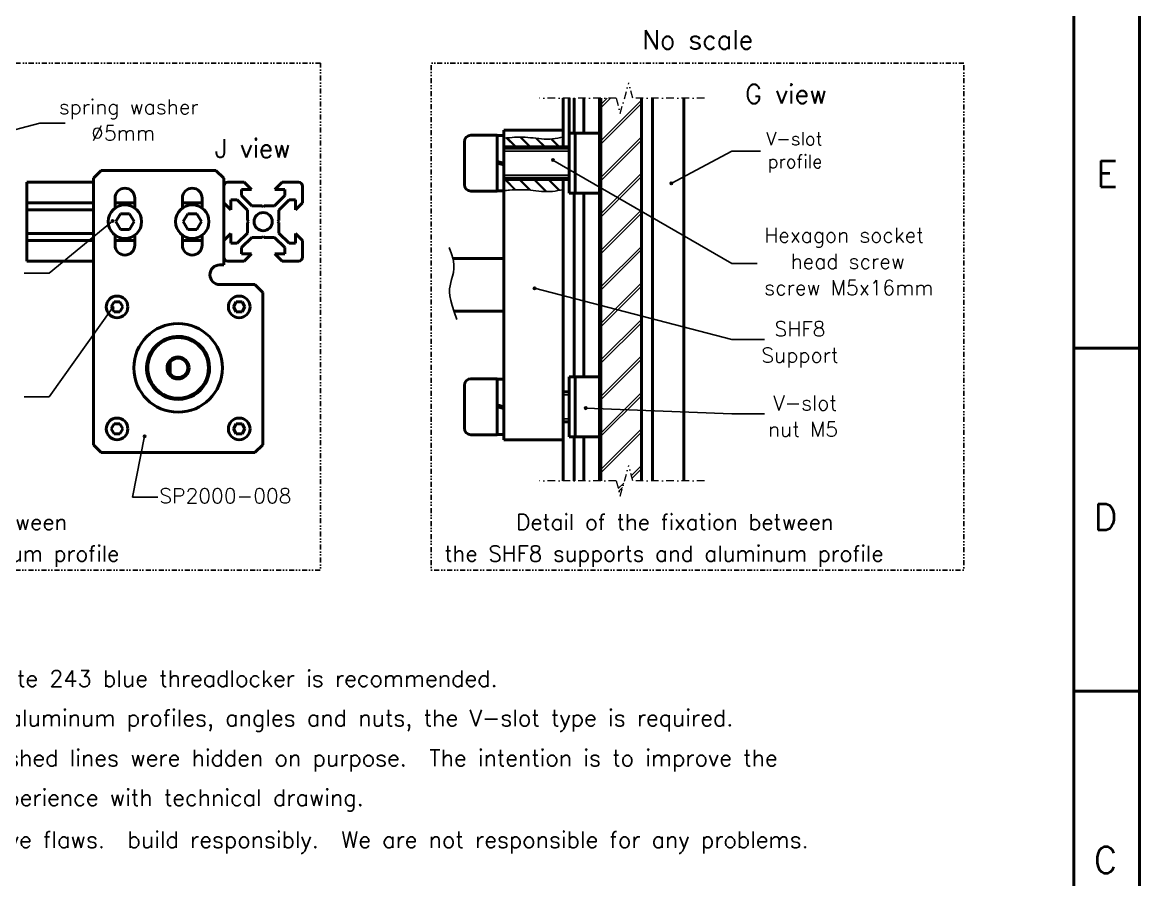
# Model space of a CAD drawing. Extents: x 21047 to 22882, y -7321 to -6014.
# Drawn here: x 22456.9 to 22882.3, y -7000.7 to -6674 of the extents above; entities that cross this region are included whole.
import ezdxf

# ---------------------------------------------------------------- set-up
doc = ezdxf.new("R2010")
doc.units = 0
doc.linetypes.add('DASHDOTTINY', pattern=[3.81, 1.905, -0.9525, 0, -0.9525])
doc.linetypes.add('DIVIDETINY', pattern=[4.7625, 1.905, -0.9525, 0, -0.9525, 0, -0.9525])
for name, color, linetype in [('Cotas', 90, 'Continuous'), ('Detalhe', 132, 'DIVIDETINY'), ('Hachura', 9, 'Continuous')]:
    doc.layers.add(name, color=color, linetype=linetype)
for name, color, linetype, lineweight in [('Encurtamento', 61, 'DASHDOTTINY', 13), ('Fixação e Transmissão', 5, 'Continuous', 50), ('Perfis e Cantoneiras', 2, 'Continuous', 50), ('Peças Usinadas', 120, 'Continuous', 50)]:
    doc.layers.add(name, color=color, linetype=linetype, lineweight=lineweight)
doc.layers.add('Motores', color=7, linetype='Continuous', lineweight=50, true_color=0x55ff00)
doc.styles.get("Standard").update_dxf_attribs({"font": 'romans.shx'})

msp = doc.modelspace()

# ---------------------------------------------------------------- hatches: boundary and pattern name
at = {"layer": 'Cotas'}
h = msp.add_hatch(color=256, dxfattribs=at)
h.dxf.hatch_style = 1
h.paths.add_polyline_path([(22659.388, -6726.506, 0.2411741), (22659.198, -6726.136, 0.6113775), (22658.476, -6726.506, 1), (22659.388, -6726.506)])
h = msp.add_hatch(color=256, dxfattribs=at)
h.dxf.hatch_style = 1
h.paths.add_polyline_path([(22704.447, -6735.409, 0.2411741), (22704.258, -6735.039, 0.6113775), (22703.535, -6735.409, 1), (22704.447, -6735.409)])
h = msp.add_hatch(color=256, dxfattribs=at)
h.dxf.hatch_style = 1
h.paths.add_polyline_path([(22491.734, -6749.773, 0.2411741), (22491.544, -6749.403, 0.6113775), (22490.821, -6749.773, 1), (22491.734, -6749.773)])
h = msp.add_hatch(color=256, dxfattribs=at)
h.dxf.hatch_style = 1
h.paths.add_polyline_path([(22652.368, -6775.331, 0.2411741), (22652.178, -6774.961, 0.6113775), (22651.455, -6775.331, 1), (22652.368, -6775.331)])
h = msp.add_hatch(color=256, dxfattribs=at)
h.dxf.hatch_style = 1
h.paths.add_polyline_path([(22491.734, -6782.773, 0.2411741), (22491.544, -6782.403, 0.6113775), (22490.821, -6782.773, 1), (22491.734, -6782.773)])
h = msp.add_hatch(color=256, dxfattribs=at)
h.dxf.hatch_style = 1
h.paths.add_polyline_path([(22671.88, -6821.034, 0.2411741), (22671.69, -6820.664, 0.6113775), (22670.968, -6821.034, 1), (22671.88, -6821.034)])
h = msp.add_hatch(color=256, dxfattribs=at)
h.dxf.hatch_style = 1
h.paths.add_polyline_path([(22503.941, -6831.767, 0.2411741), (22503.752, -6831.397, 0.6113775), (22503.029, -6831.767, 1), (22503.941, -6831.767)])
at = {"layer": 'Hachura'}
h = msp.add_hatch(dxfattribs=at)
h.set_pattern_fill('JIS_LC_8A', color=256, scale=1.261202)
h.paths.add_polyline_path([(22692.64, -6702.94), (22689.38, -6702.94), (22687.777, -6697.095), (22684.572, -6708.785), (22682.97, -6702.94), (22677.161, -6702.94), (22677.161, -6848.675), (22682.97, -6848.675), (22684.572, -6854.52), (22687.777, -6842.83), (22689.38, -6848.675), (22692.64, -6848.675), (22692.64, -6702.94)])
h = msp.add_hatch(dxfattribs=at)
h.set_pattern_fill('JIS_LC_8A', color=256, scale=0.5, angle=90)
h.paths.add_polyline_path([(22662.829, -6717.697), (22662.573, -6717.758), (22662.446, -6717.788), (22662.318, -6717.818), (22662.19, -6717.849), (22662.126, -6717.864), (22662.062, -6717.879), (22661.998, -6717.893), (22661.934, -6717.908), (22661.87, -6717.923), (22661.806, -6717.938), (22661.742, -6717.952), (22661.678, -6717.967), (22661.614, -6717.982), (22661.55, -6717.996), (22661.486, -6718.01), (22661.422, -6718.024), (22661.358, -6718.039), (22661.294, -6718.053), (22661.23, -6718.067), (22661.166, -6718.08), (22661.102, -6718.094), (22661.038, -6718.108), (22660.974, -6718.121), (22660.91, -6718.134), (22660.846, -6718.148), (22660.782, -6718.161), (22660.718, -6718.174), (22660.654, -6718.186), (22660.589, -6718.199), (22660.525, -6718.211), (22660.461, -6718.224), (22660.429, -6718.23), (22660.397, -6718.236), (22660.365, -6718.242), (22660.333, -6718.248), (22660.301, -6718.254), (22660.269, -6718.26), (22660.237, -6718.266), (22660.205, -6718.271), (22660.173, -6718.277), (22660.14, -6718.283), (22660.108, -6718.289), (22660.076, -6718.294), (22660.044, -6718.3), (22660.012, -6718.305), (22659.98, -6718.311), (22659.948, -6718.316), (22659.916, -6718.321), (22659.884, -6718.327), (22659.852, -6718.332), (22659.819, -6718.337), (22659.787, -6718.342), (22659.755, -6718.348), (22659.723, -6718.353), (22659.691, -6718.358), (22659.659, -6718.363), (22659.627, -6718.368), (22659.595, -6718.372), (22659.562, -6718.377), (22659.53, -6718.382), (22659.498, -6718.387), (22659.466, -6718.391), (22659.434, -6718.396), (22659.402, -6718.4), (22659.37, -6718.405), (22659.337, -6718.409), (22659.305, -6718.413), (22659.273, -6718.418), (22659.241, -6718.422), (22659.209, -6718.426), (22659.177, -6718.43), (22659.144, -6718.434), (22659.112, -6718.438), (22659.08, -6718.442), (22659.048, -6718.446), (22659.016, -6718.45), (22658.983, -6718.453), (22658.951, -6718.457), (22658.919, -6718.46), (22658.887, -6718.464), (22658.855, -6718.467), (22658.822, -6718.471), (22658.79, -6718.474), (22658.758, -6718.477), (22658.726, -6718.48), (22658.693, -6718.484), (22658.661, -6718.487), (22658.628, -6718.49), (22658.596, -6718.492), (22658.564, -6718.495), (22658.531, -6718.498), (22658.499, -6718.501), (22658.466, -6718.503), (22658.434, -6718.506), (22658.402, -6718.508), (22658.369, -6718.511), (22658.337, -6718.513), (22658.304, -6718.515), (22658.272, -6718.518), (22658.239, -6718.52), (22658.207, -6718.522), (22658.175, -6718.524), (22658.142, -6718.526), (22658.11, -6718.528), (22658.077, -6718.529), (22658.045, -6718.531), (22658.012, -6718.533), (22657.98, -6718.534), (22657.947, -6718.536), (22657.915, -6718.538), (22657.882, -6718.539), (22657.85, -6718.54), (22657.817, -6718.542), (22657.785, -6718.543), (22657.752, -6718.544), (22657.72, -6718.545), (22657.687, -6718.546), (22657.655, -6718.547), (22657.622, -6718.548), (22657.59, -6718.549), (22657.557, -6718.55), (22657.525, -6718.551), (22657.492, -6718.552), (22657.46, -6718.552), (22657.427, -6718.553), (22657.395, -6718.554), (22657.362, -6718.554), (22657.33, -6718.554), (22657.297, -6718.555), (22657.265, -6718.555), (22657.232, -6718.555), (22657.199, -6718.556), (22657.167, -6718.556), (22657.134, -6718.556), (22657.102, -6718.556), (22657.069, -6718.556), (22657.037, -6718.556), (22657.004, -6718.556), (22656.971, -6718.556), (22656.939, -6718.556), (22656.906, -6718.555), (22656.874, -6718.555), (22656.841, -6718.555), (22656.809, -6718.554), (22656.776, -6718.554), (22656.743, -6718.553), (22656.711, -6718.553), (22656.678, -6718.552), (22656.646, -6718.552), (22656.613, -6718.551), (22656.58, -6718.55), (22656.548, -6718.55), (22656.515, -6718.549), (22656.482, -6718.548), (22656.45, -6718.547), (22656.417, -6718.546), (22656.385, -6718.545), (22656.352, -6718.544), (22656.319, -6718.543), (22656.287, -6718.542), (22656.254, -6718.541), (22656.221, -6718.539), (22656.189, -6718.538), (22656.156, -6718.537), (22656.123, -6718.535), (22656.091, -6718.534), (22656.058, -6718.533), (22656.025, -6718.531), (22655.993, -6718.53), (22655.927, -6718.527), (22655.862, -6718.523), (22655.797, -6718.52), (22655.731, -6718.516), (22655.666, -6718.512), (22655.6, -6718.509), (22655.535, -6718.504), (22655.47, -6718.5), (22655.404, -6718.496), (22655.339, -6718.492), (22655.273, -6718.487), (22655.208, -6718.482), (22655.142, -6718.477), (22655.077, -6718.472), (22655.011, -6718.467), (22654.946, -6718.462), (22654.88, -6718.457), (22654.815, -6718.451), (22654.749, -6718.446), (22654.684, -6718.44), (22654.618, -6718.435), (22654.553, -6718.429), (22654.487, -6718.423), (22654.422, -6718.417), (22654.356, -6718.411), (22654.291, -6718.404), (22654.225, -6718.398), (22654.159, -6718.392), (22654.094, -6718.385), (22654.028, -6718.379), (22653.963, -6718.372), (22653.897, -6718.366), (22653.831, -6718.359), (22653.766, -6718.352), (22653.7, -6718.345), (22653.634, -6718.338), (22653.569, -6718.331), (22653.503, -6718.324), (22653.437, -6718.317), (22653.372, -6718.31), (22653.24, -6718.296), (22653.109, -6718.282), (22652.978, -6718.267), (22652.846, -6718.252), (22652.715, -6718.237), (22652.452, -6718.208), (22652.189, -6718.178), (22652.058, -6718.163), (22651.926, -6718.148), (22651.795, -6718.134), (22651.663, -6718.119), (22651.532, -6718.105), (22651.466, -6718.098), (22651.4, -6718.091), (22651.334, -6718.084), (22651.268, -6718.077), (22651.203, -6718.07), (22651.137, -6718.063), (22651.071, -6718.056), (22651.005, -6718.049), (22650.94, -6718.042), (22650.874, -6718.036), (22650.808, -6718.029), (22650.742, -6718.023), (22650.677, -6718.016), (22650.611, -6718.01), (22650.545, -6718.003), (22650.479, -6717.997), (22650.413, -6717.991), (22650.348, -6717.985), (22650.285, -6717.979), (22650.222, -6717.974), (22650.16, -6717.968), (22650.097, -6717.963), (22650.034, -6717.958), (22649.972, -6717.952), (22649.909, -6717.947), (22649.846, -6717.942), (22649.784, -6717.937), (22649.721, -6717.932), (22649.658, -6717.928), (22649.596, -6717.923), (22649.533, -6717.918), (22649.471, -6717.914), (22649.408, -6717.909), (22649.345, -6717.905), (22649.283, -6717.9), (22649.22, -6717.896), (22649.157, -6717.892), (22649.095, -6717.888), (22649.032, -6717.884), (22648.969, -6717.88), (22648.907, -6717.876), (22648.844, -6717.873), (22648.782, -6717.869), (22648.719, -6717.866), (22648.656, -6717.862), (22648.594, -6717.859), (22648.531, -6717.856), (22648.468, -6717.852), (22648.406, -6717.849), (22648.343, -6717.846), (22648.281, -6717.843), (22648.218, -6717.841), (22648.155, -6717.838), (22648.093, -6717.835), (22648.03, -6717.833), (22647.968, -6717.83), (22647.905, -6717.828), (22647.842, -6717.826), (22647.78, -6717.823), (22647.717, -6717.821), (22647.655, -6717.819), (22647.592, -6717.817), (22647.53, -6717.815), (22647.467, -6717.814), (22647.404, -6717.812), (22647.342, -6717.81), (22647.279, -6717.809), (22647.217, -6717.808), (22647.154, -6717.806), (22647.092, -6717.805), (22647.029, -6717.804), (22646.967, -6717.803), (22646.904, -6717.802), (22646.841, -6717.801), (22646.779, -6717.8), (22646.716, -6717.8), (22646.654, -6717.799), (22646.591, -6717.799), (22646.529, -6717.798), (22646.466, -6717.798), (22646.404, -6717.798), (22646.341, -6717.798), (22646.279, -6717.797), (22646.216, -6717.798), (22646.154, -6717.798), (22646.091, -6717.798), (22646.029, -6717.798), (22645.966, -6717.799), (22645.904, -6717.799), (22645.841, -6717.8), (22645.779, -6717.801), (22645.716, -6717.801), (22645.654, -6717.802), (22645.592, -6717.803), (22645.529, -6717.804), (22645.467, -6717.805), (22645.404, -6717.807), (22645.342, -6717.808), (22645.279, -6717.809), (22645.217, -6717.811), (22645.154, -6717.813), (22645.092, -6717.814), (22645.03, -6717.816), (22644.967, -6717.818), (22644.905, -6717.82), (22644.842, -6717.822), (22644.78, -6717.824), (22644.718, -6717.827), (22644.655, -6717.829), (22644.593, -6717.832), (22644.531, -6717.834), (22644.468, -6717.837), (22644.406, -6717.84), (22644.343, -6717.842), (22644.281, -6717.845), (22644.219, -6717.848), (22644.156, -6717.852), (22644.094, -6717.855), (22644.032, -6717.858), (22643.97, -6717.862), (22643.907, -6717.865), (22643.845, -6717.869), (22643.783, -6717.873), (22643.72, -6717.876), (22643.658, -6717.88), (22643.596, -6717.884), (22643.533, -6717.888), (22643.471, -6717.893), (22643.409, -6717.897), (22643.347, -6717.901), (22643.284, -6717.906), (22643.222, -6717.91), (22643.16, -6717.915), (22643.098, -6717.92), (22643.036, -6717.925), (22642.973, -6717.93), (22642.911, -6717.935), (22642.849, -6717.94), (22642.787, -6717.945), (22642.724, -6717.951), (22642.662, -6717.956), (22642.6, -6717.962), (22642.538, -6717.967), (22642.476, -6717.973), (22642.414, -6717.979), (22642.352, -6717.985), (22642.286, -6717.991), (22642.22, -6717.998), (22642.155, -6718.005), (22642.089, -6718.011), (22642.024, -6718.018), (22641.958, -6718.025), (22641.893, -6718.032), (22641.827, -6718.039), (22641.762, -6718.046), (22641.697, -6718.054), (22641.631, -6718.061), (22641.566, -6718.068), (22641.5, -6718.076), (22641.435, -6718.083), (22641.369, -6718.091), (22641.304, -6718.099), (22641.238, -6718.106), (22641.173, -6718.114), (22641.107, -6718.122), (22641.042, -6718.13), (22640.911, -6718.145), (22640.78, -6718.161), (22640.65, -6718.177), (22640.519, -6718.194), (22640.257, -6718.226), (22640.257, -6721.476), (22662.829, -6721.476), (22662.829, -6717.697)])
h = msp.add_hatch(dxfattribs=at)
h.set_pattern_fill('JIS_LC_8A', color=256, scale=0.5, angle=90)
h.paths.add_polyline_path([(22662.829, -6733.941), (22640.257, -6733.941), (22640.257, -6738.226), (22640.519, -6738.194), (22640.65, -6738.177), (22640.78, -6738.161), (22640.911, -6738.145), (22641.042, -6738.13), (22641.107, -6738.122), (22641.173, -6738.114), (22641.238, -6738.106), (22641.304, -6738.099), (22641.369, -6738.091), (22641.435, -6738.083), (22641.5, -6738.076), (22641.566, -6738.068), (22641.631, -6738.061), (22641.697, -6738.054), (22641.762, -6738.046), (22641.827, -6738.039), (22641.893, -6738.032), (22641.958, -6738.025), (22642.024, -6738.018), (22642.089, -6738.011), (22642.155, -6738.005), (22642.22, -6737.998), (22642.286, -6737.991), (22642.352, -6737.985), (22642.414, -6737.979), (22642.476, -6737.973), (22642.538, -6737.967), (22642.6, -6737.962), (22642.662, -6737.956), (22642.724, -6737.951), (22642.787, -6737.945), (22642.849, -6737.94), (22642.911, -6737.935), (22642.973, -6737.93), (22643.036, -6737.925), (22643.098, -6737.92), (22643.16, -6737.915), (22643.222, -6737.91), (22643.284, -6737.906), (22643.347, -6737.901), (22643.409, -6737.897), (22643.471, -6737.893), (22643.533, -6737.888), (22643.596, -6737.884), (22643.658, -6737.88), (22643.72, -6737.876), (22643.783, -6737.873), (22643.845, -6737.869), (22643.907, -6737.865), (22643.97, -6737.862), (22644.032, -6737.858), (22644.094, -6737.855), (22644.156, -6737.852), (22644.219, -6737.848), (22644.281, -6737.845), (22644.343, -6737.842), (22644.406, -6737.84), (22644.468, -6737.837), (22644.531, -6737.834), (22644.593, -6737.832), (22644.655, -6737.829), (22644.718, -6737.827), (22644.78, -6737.824), (22644.842, -6737.822), (22644.905, -6737.82), (22644.967, -6737.818), (22645.03, -6737.816), (22645.092, -6737.814), (22645.154, -6737.813), (22645.217, -6737.811), (22645.279, -6737.809), (22645.342, -6737.808), (22645.404, -6737.807), (22645.467, -6737.805), (22645.529, -6737.804), (22645.592, -6737.803), (22645.654, -6737.802), (22645.716, -6737.801), (22645.779, -6737.801), (22645.841, -6737.8), (22645.904, -6737.799), (22645.966, -6737.799), (22646.029, -6737.798), (22646.091, -6737.798), (22646.154, -6737.798), (22646.216, -6737.798), (22646.279, -6737.797), (22646.341, -6737.798), (22646.404, -6737.798), (22646.466, -6737.798), (22646.529, -6737.798), (22646.591, -6737.799), (22646.654, -6737.799), (22646.716, -6737.8), (22646.779, -6737.8), (22646.841, -6737.801), (22646.904, -6737.802), (22646.967, -6737.803), (22647.029, -6737.804), (22647.092, -6737.805), (22647.154, -6737.806), (22647.217, -6737.808), (22647.279, -6737.809), (22647.342, -6737.81), (22647.404, -6737.812), (22647.467, -6737.814), (22647.53, -6737.815), (22647.592, -6737.817), (22647.655, -6737.819), (22647.717, -6737.821), (22647.78, -6737.823), (22647.842, -6737.826), (22647.905, -6737.828), (22647.968, -6737.83), (22648.03, -6737.833), (22648.093, -6737.835), (22648.155, -6737.838), (22648.218, -6737.841), (22648.281, -6737.843), (22648.343, -6737.846), (22648.406, -6737.849), (22648.468, -6737.852), (22648.531, -6737.856), (22648.594, -6737.859), (22648.656, -6737.862), (22648.719, -6737.866), (22648.782, -6737.869), (22648.844, -6737.873), (22648.907, -6737.876), (22648.969, -6737.88), (22649.032, -6737.884), (22649.095, -6737.888), (22649.157, -6737.892), (22649.22, -6737.896), (22649.283, -6737.9), (22649.345, -6737.905), (22649.408, -6737.909), (22649.471, -6737.914), (22649.533, -6737.918), (22649.596, -6737.923), (22649.658, -6737.928), (22649.721, -6737.932), (22649.784, -6737.937), (22649.846, -6737.942), (22649.909, -6737.947), (22649.972, -6737.952), (22650.034, -6737.958), (22650.097, -6737.963), (22650.16, -6737.968), (22650.222, -6737.974), (22650.285, -6737.979), (22650.348, -6737.985), (22650.413, -6737.991), (22650.479, -6737.997), (22650.545, -6738.003), (22650.611, -6738.01), (22650.677, -6738.016), (22650.742, -6738.023), (22650.808, -6738.029), (22650.874, -6738.036), (22650.94, -6738.042), (22651.005, -6738.049), (22651.071, -6738.056), (22651.137, -6738.063), (22651.203, -6738.07), (22651.268, -6738.077), (22651.334, -6738.084), (22651.4, -6738.091), (22651.466, -6738.098), (22651.532, -6738.105), (22651.663, -6738.119), (22651.795, -6738.134), (22651.926, -6738.148), (22652.058, -6738.163), (22652.189, -6738.178), (22652.452, -6738.208), (22652.715, -6738.237), (22652.846, -6738.252), (22652.978, -6738.267), (22653.109, -6738.282), (22653.24, -6738.296), (22653.372, -6738.31), (22653.437, -6738.317), (22653.503, -6738.324), (22653.569, -6738.331), (22653.634, -6738.338), (22653.7, -6738.345), (22653.766, -6738.352), (22653.831, -6738.359), (22653.897, -6738.366), (22653.963, -6738.372), (22654.028, -6738.379), (22654.094, -6738.385), (22654.159, -6738.392), (22654.225, -6738.398), (22654.291, -6738.404), (22654.356, -6738.411), (22654.422, -6738.417), (22654.487, -6738.423), (22654.553, -6738.429), (22654.618, -6738.435), (22654.684, -6738.44), (22654.749, -6738.446), (22654.815, -6738.451), (22654.88, -6738.457), (22654.946, -6738.462), (22655.011, -6738.467), (22655.077, -6738.472), (22655.142, -6738.477), (22655.208, -6738.482), (22655.273, -6738.487), (22655.339, -6738.492), (22655.404, -6738.496), (22655.47, -6738.5), (22655.535, -6738.504), (22655.6, -6738.509), (22655.666, -6738.512), (22655.731, -6738.516), (22655.797, -6738.52), (22655.862, -6738.523), (22655.927, -6738.527), (22655.993, -6738.53), (22656.025, -6738.531), (22656.058, -6738.533), (22656.091, -6738.534), (22656.123, -6738.535), (22656.156, -6738.537), (22656.189, -6738.538), (22656.221, -6738.539), (22656.254, -6738.541), (22656.287, -6738.542), (22656.319, -6738.543), (22656.352, -6738.544), (22656.385, -6738.545), (22656.417, -6738.546), (22656.45, -6738.547), (22656.482, -6738.548), (22656.515, -6738.549), (22656.548, -6738.55), (22656.58, -6738.55), (22656.613, -6738.551), (22656.646, -6738.552), (22656.678, -6738.552), (22656.711, -6738.553), (22656.743, -6738.553), (22656.776, -6738.554), (22656.809, -6738.554), (22656.841, -6738.555), (22656.874, -6738.555), (22656.906, -6738.555), (22656.939, -6738.556), (22656.971, -6738.556), (22657.004, -6738.556), (22657.037, -6738.556), (22657.069, -6738.556), (22657.102, -6738.556), (22657.134, -6738.556), (22657.167, -6738.556), (22657.199, -6738.556), (22657.232, -6738.555), (22657.265, -6738.555), (22657.297, -6738.555), (22657.33, -6738.554), (22657.362, -6738.554), (22657.395, -6738.554), (22657.427, -6738.553), (22657.46, -6738.552), (22657.492, -6738.552), (22657.525, -6738.551), (22657.557, -6738.55), (22657.59, -6738.549), (22657.622, -6738.548), (22657.655, -6738.547), (22657.687, -6738.546), (22657.72, -6738.545), (22657.752, -6738.544), (22657.785, -6738.543), (22657.817, -6738.542), (22657.85, -6738.54), (22657.882, -6738.539), (22657.915, -6738.538), (22657.947, -6738.536), (22657.98, -6738.534), (22658.012, -6738.533), (22658.045, -6738.531), (22658.077, -6738.529), (22658.11, -6738.528), (22658.142, -6738.526), (22658.175, -6738.524), (22658.207, -6738.522), (22658.239, -6738.52), (22658.272, -6738.518), (22658.304, -6738.515), (22658.337, -6738.513), (22658.369, -6738.511), (22658.402, -6738.508), (22658.434, -6738.506), (22658.466, -6738.503), (22658.499, -6738.501), (22658.531, -6738.498), (22658.564, -6738.495), (22658.596, -6738.492), (22658.628, -6738.49), (22658.661, -6738.487), (22658.693, -6738.484), (22658.726, -6738.48), (22658.758, -6738.477), (22658.79, -6738.474), (22658.822, -6738.471), (22658.855, -6738.467), (22658.887, -6738.464), (22658.919, -6738.46), (22658.951, -6738.457), (22658.983, -6738.453), (22659.016, -6738.45), (22659.048, -6738.446), (22659.08, -6738.442), (22659.112, -6738.438), (22659.144, -6738.434), (22659.177, -6738.43), (22659.209, -6738.426), (22659.241, -6738.422), (22659.273, -6738.418), (22659.305, -6738.413), (22659.337, -6738.409), (22659.37, -6738.405), (22659.402, -6738.4), (22659.434, -6738.396), (22659.466, -6738.391), (22659.498, -6738.387), (22659.53, -6738.382), (22659.562, -6738.377), (22659.595, -6738.372), (22659.627, -6738.368), (22659.659, -6738.363), (22659.691, -6738.358), (22659.723, -6738.353), (22659.755, -6738.348), (22659.787, -6738.342), (22659.819, -6738.337), (22659.852, -6738.332), (22659.884, -6738.327), (22659.916, -6738.321), (22659.948, -6738.316), (22659.98, -6738.311), (22660.012, -6738.305), (22660.044, -6738.3), (22660.076, -6738.294), (22660.108, -6738.289), (22660.14, -6738.283), (22660.173, -6738.277), (22660.205, -6738.271), (22660.237, -6738.266), (22660.269, -6738.26), (22660.301, -6738.254), (22660.333, -6738.248), (22660.365, -6738.242), (22660.397, -6738.236), (22660.429, -6738.23), (22660.461, -6738.224), (22660.525, -6738.211), (22660.589, -6738.199), (22660.654, -6738.186), (22660.718, -6738.174), (22660.782, -6738.161), (22660.846, -6738.148), (22660.91, -6738.134), (22660.974, -6738.121), (22661.038, -6738.108), (22661.102, -6738.094), (22661.166, -6738.08), (22661.23, -6738.067), (22661.294, -6738.053), (22661.358, -6738.039), (22661.422, -6738.024), (22661.486, -6738.01), (22661.55, -6737.996), (22661.614, -6737.982), (22661.678, -6737.967), (22661.742, -6737.952), (22661.806, -6737.938), (22661.87, -6737.923), (22661.934, -6737.908), (22661.998, -6737.893), (22662.062, -6737.879), (22662.126, -6737.864), (22662.19, -6737.849), (22662.318, -6737.818), (22662.446, -6737.788), (22662.573, -6737.758), (22662.829, -6737.697), (22662.829, -6733.941)])

# ---------------------------------------------------------------- linework, layer by layer
at = {"layer": 'Cotas'}
for p, q in [((22463.647, -6712.439), (22439.413, -6718.77)), ((22463.647, -6712.439), (22473.248, -6712.439)), ((22727.053, -6723.164), (22703.991, -6735.409)), ((22727.053, -6723.164), (22737.944, -6723.164)), ((22727.053, -6765.906), (22658.932, -6726.506)), ((22467.19, -6769.568), (22491.277, -6749.773)), ((22736.654, -6765.906), (22727.053, -6765.906)), ((22457.588, -6769.568), (22467.19, -6769.568)), ((22727.053, -6794.864), (22651.911, -6775.331)), ((22467.19, -6816.761), (22491.277, -6782.773)), ((22727.053, -6794.864), (22739.404, -6794.864)), ((22457.588, -6816.761), (22467.19, -6816.761)), ((22727.053, -6823.172), (22671.424, -6821.034)), ((22727.053, -6823.172), (22739.404, -6823.172)), ((22498.887, -6854.915), (22503.485, -6831.767)), ((22498.887, -6854.915), (22508.489, -6854.915))]:
    msp.add_line(p, q, dxfattribs=at)
for centre in [(22658.932, -6726.506), (22703.991, -6735.409), (22491.277, -6749.773), (22651.911, -6775.331), (22491.277, -6782.773), (22671.424, -6821.034), (22503.485, -6831.767)]:
    msp.add_circle(centre, 0.456, dxfattribs=at)
at = {"layer": 'Detalhe', "flags": 128}
for points in [[(22570.42, -6689.6), (22271.478, -6689.6), (22271.478, -6882.76), (22570.42, -6882.76)], [(22815.305, -6689.6), (22612.595, -6689.6), (22612.595, -6882.76), (22815.305, -6882.76)]]:
    msp.add_lwpolyline(points, close=True, dxfattribs=at)
at = {"layer": 'Encurtamento', "color": 4, "ltscale": 1.5}
for p, q in [((22684.572, -6708.785), (22687.777, -6697.095)), ((22689.38, -6702.94), (22687.777, -6697.095)), ((22682.97, -6702.94), (22653.806, -6702.94)), ((22682.97, -6702.94), (22684.572, -6708.785)), ((22716.578, -6702.94), (22689.38, -6702.94)), ((22684.572, -6854.52), (22687.777, -6842.83)), ((22689.38, -6848.675), (22687.777, -6842.83)), ((22682.97, -6848.675), (22653.806, -6848.675)), ((22682.97, -6848.675), (22684.572, -6854.52)), ((22716.578, -6848.675), (22689.38, -6848.675))]:
    msp.add_line(p, q, dxfattribs=at)
at = {"layer": 'Fixação e Transmissão'}
for p, q in [((22665.122, -6739.174), (22665.122, -6702.94)), ((22640.255, -6833.044), (22640.257, -6715.168)), ((22640.257, -6715.168), (22662.829, -6715.169)), ((22662.829, -6721.976), (22662.829, -6715.169)), ((22625.195, -6735.86), (22625.195, -6719.558)), ((22627.703, -6717.05), (22637.735, -6717.05)), ((22637.735, -6738.368), (22637.735, -6717.05)), ((22640.257, -6738.256), (22640.257, -6717.16)), ((22665.122, -6716.243), (22676.588, -6716.243)), ((22667.415, -6739.174), (22667.415, -6716.243)), ((22676.588, -6739.174), (22676.588, -6716.243)), ((22640.257, -6721.476), (22665.122, -6721.476)), ((22640.257, -6721.976), (22665.122, -6721.976)), ((22637.735, -6727.025), (22640.257, -6727.708)), ((22637.735, -6738.256), (22637.735, -6727.708)), ((22637.735, -6727.708), (22640.257, -6728.39)), ((22640.257, -6733.441), (22665.122, -6733.441)), ((22640.257, -6733.941), (22665.122, -6733.941)), ((22662.827, -6833.045), (22662.829, -6733.441)), ((22637.735, -6738.368), (22627.703, -6738.368)), ((22665.122, -6739.174), (22676.588, -6739.174)), ((22494.246, -6746.971), (22492.514, -6749.971)), ((22494.246, -6752.971), (22492.514, -6749.971)), ((22497.71, -6746.971), (22499.442, -6749.971)), ((22497.71, -6752.971), (22499.442, -6749.971)), ((22519.882, -6746.971), (22518.15, -6749.971)), ((22519.882, -6752.971), (22518.15, -6749.971)), ((22523.346, -6746.971), (22525.078, -6749.971)), ((22523.346, -6752.971), (22525.078, -6749.971)), ((22494.246, -6752.971), (22494.246, -6752.971)), ((22519.882, -6752.971), (22519.882, -6752.971)), ((22491.894, -6780.569), (22490.81, -6782.446)), ((22491.894, -6784.323), (22490.81, -6782.446)), ((22494.062, -6780.569), (22495.145, -6782.446)), ((22494.062, -6784.323), (22495.145, -6782.446)), ((22538.394, -6780.569), (22537.31, -6782.446)), ((22538.394, -6784.323), (22537.31, -6782.446)), ((22540.562, -6780.569), (22541.645, -6782.446)), ((22540.562, -6784.323), (22541.645, -6782.446)), ((22673.053, -6781.949), (22673.053, -6781.949)), ((22665.123, -6809.042), (22676.588, -6809.042)), ((22665.123, -6809.042), (22665.123, -6831.973)), ((22667.416, -6809.042), (22667.416, -6831.973)), ((22676.588, -6809.042), (22676.588, -6831.973)), ((22625.195, -6828.659), (22625.195, -6812.357)), ((22627.703, -6809.849), (22637.735, -6809.849)), ((22637.735, -6831.167), (22637.735, -6809.849)), ((22640.257, -6831.056), (22640.257, -6809.959)), ((22662.829, -6814.775), (22665.123, -6814.775)), ((22637.735, -6819.825), (22640.257, -6820.507)), ((22637.735, -6831.056), (22637.735, -6820.507)), ((22637.735, -6820.507), (22640.257, -6821.19)), ((22662.829, -6826.241), (22665.123, -6826.241)), ((22491.894, -6827.069), (22490.81, -6828.946)), ((22491.894, -6830.823), (22490.81, -6828.946)), ((22494.062, -6827.069), (22495.145, -6828.946)), ((22494.062, -6830.823), (22495.145, -6828.946)), ((22538.394, -6827.069), (22537.31, -6828.946)), ((22538.394, -6830.823), (22537.31, -6828.946)), ((22540.562, -6827.069), (22541.645, -6828.946)), ((22540.562, -6830.823), (22541.645, -6828.946)), ((22637.735, -6831.167), (22627.703, -6831.167)), ((22640.255, -6833.044), (22662.827, -6833.045)), ((22665.123, -6831.973), (22676.588, -6831.973))]:
    msp.add_line(p, q, dxfattribs=at)
at = {"layer": 'Fixação e Transmissão', "ltscale": 0.1}
for p, q in [((22640.257, -6717.16), (22637.735, -6717.16)), ((22640.257, -6738.256), (22637.735, -6738.256)), ((22497.71, -6746.971), (22494.246, -6746.971)), ((22523.346, -6746.971), (22519.882, -6746.971)), ((22497.71, -6752.971), (22494.246, -6752.971)), ((22523.346, -6752.971), (22519.882, -6752.971)), ((22494.062, -6780.569), (22491.894, -6780.569)), ((22540.562, -6780.569), (22538.394, -6780.569)), ((22494.062, -6784.323), (22491.894, -6784.323)), ((22540.562, -6784.323), (22538.394, -6784.323)), ((22640.257, -6809.959), (22637.735, -6809.959)), ((22494.062, -6827.069), (22491.894, -6827.069)), ((22494.062, -6830.823), (22491.894, -6830.823)), ((22540.562, -6827.069), (22538.394, -6827.069)), ((22540.562, -6830.823), (22538.394, -6830.823)), ((22640.257, -6831.056), (22637.735, -6831.056))]:
    msp.add_line(p, q, dxfattribs=at)
at = {"layer": 'Fixação e Transmissão'}
for centre, radius in [((22495.978, -6749.971), 6.375), ((22521.614, -6749.971), 6.375), ((22492.978, -6782.446), 4.125), ((22539.478, -6782.446), 4.125), ((22516.228, -6805.696), 11.55), ((22516.228, -6805.696), 4.2), ((22492.978, -6828.946), 4.125), ((22539.478, -6828.946), 4.125)]:
    msp.add_circle(centre, radius, dxfattribs=at)
for centre, radius, start, end in [((22627.703, -6719.558), 2.508, 90, 180), ((22627.703, -6735.86), 2.508, 180, 270), ((22516.228, -6805.696), 12, 37.8, 217.7999), ((22516.228, -6805.696), 12, 217.7999, 37.8), ((22516.228, -6805.696), 3.75, 37.8, 217.7999), ((22516.228, -6805.696), 3.75, 217.7999, 37.8), ((22627.703, -6812.357), 2.508, 90, 180), ((22627.703, -6828.659), 2.508, 180, 270)]:
    msp.add_arc(centre, radius, start, end, dxfattribs=at)
for points, degree in [([(22518.56, -6793.926), (22518.562, -6793.926), (22518.725, -6793.96)], 2), ([(22519.205, -6794.073), (22519.354, -6794.11), (22519.532, -6794.161)], 2), ([(22519.915, -6794.278), (22520.03, -6794.316)], 1), ([(22520.261, -6794.395), (22520.326, -6794.419)], 1), ([(22520.74, -6794.577), (22520.944, -6794.661), (22521.145, -6794.751)], 2), ([(22521.542, -6794.938), (22521.764, -6795.048), (22521.952, -6795.15)], 2), ([(22522.19, -6795.283), (22522.336, -6795.367), (22522.45, -6795.436)], 2), ([(22522.64, -6795.555), (22522.717, -6795.603), (22522.754, -6795.628)], 2), ([(22522.771, -6795.639), (22522.796, -6795.654), (22522.796, -6795.654)], 2), ([(22504.228, -6805.723), (22504.226, -6805.566), (22504.229, -6805.438)], 2), ([(22504.237, -6805.216), (22504.244, -6805.027), (22504.246, -6805.029)], 2), ([(22504.246, -6805.029), (22504.244, -6805.03), (22504.238, -6805.188)], 2), ([(22504.228, -6805.674), (22504.225, -6805.975), (22504.246, -6806.37)], 2), ([(22504.252, -6806.473), (22504.238, -6806.259), (22504.232, -6806.071)], 2), ([(22504.342, -6807.348), (22504.31, -6807.132), (22504.289, -6806.913)], 2), ([(22504.334, -6807.3), (22504.364, -6807.519), (22504.402, -6807.738)], 2), ([(22504.493, -6808.212), (22504.45, -6808.005), (22504.411, -6807.786)], 2), ([(22504.486, -6808.177), (22504.529, -6808.383), (22504.574, -6808.563)], 2), ([(22504.67, -6808.93), (22504.63, -6808.782), (22504.585, -6808.602)], 2), ([(22504.663, -6808.899), (22504.705, -6809.05), (22504.742, -6809.173)], 2), ([(22504.75, -6809.199), (22504.726, -6809.119), (22504.699, -6809.028)], 2), ([(22504.808, -6809.385), (22504.835, -6809.472), (22504.85, -6809.515)], 2), ([(22504.867, -6809.562), (22504.865, -6809.557), (22504.813, -6809.403)], 2), ([(22504.855, -6809.529), (22504.867, -6809.562), (22504.867, -6809.562)], 2), ([(22524.77, -6814.123), (22524.926, -6813.964), (22525.034, -6813.847)], 2), ([(22525.255, -6813.603), (22525.255, -6813.601), (22525.1, -6813.784), (22524.817, -6814.077)], 3), ([(22525.124, -6813.748), (22525.255, -6813.604), (22525.255, -6813.603)], 2), ([(22521.641, -6816.406), (22521.641, -6816.407), (22521.755, -6816.348)], 2), ([(22521.641, -6816.406), (22521.641, -6816.406)], 1), ([(22522.262, -6816.069), (22521.901, -6816.278), (22521.67, -6816.391), (22521.643, -6816.405)], 3), ([(22522.64, -6815.839), (22522.735, -6815.78), (22522.832, -6815.715)], 2), ([(22522.945, -6815.64), (22522.904, -6815.668)], 1), ([(22523.617, -6815.151), (22523.531, -6815.218)], 1), ([(22523.545, -6815.208), (22523.567, -6815.19)], 1), ([(22524.223, -6814.645), (22524.271, -6814.602)], 1), ([(22524.475, -6814.413), (22524.385, -6814.498), (22524.287, -6814.586)], 2)]:
    msp.add_open_spline(points, degree=degree, dxfattribs=at)
at = {"layer": 'Hachura'}
for p, q in [((22640.257, -6723.122), (22665.122, -6723.122)), ((22640.257, -6732.294), (22665.122, -6732.294)), ((22662.829, -6815.922), (22665.123, -6815.922)), ((22662.829, -6825.094), (22665.123, -6825.094))]:
    msp.add_line(p, q, dxfattribs=at)
for points in [[(22662.829, -6717.697), (22658.726, -6718.48), (22650.348, -6717.985), (22642.352, -6717.985), (22640.257, -6718.226)], [(22662.829, -6737.697), (22658.726, -6738.48), (22650.348, -6737.985), (22642.352, -6737.985), (22640.257, -6738.226)]]:
    msp.add_spline(points, degree=3, dxfattribs=at)
msp.add_open_spline([(22619.371, -6759.883), (22622.533, -6766.375), (22619.188, -6773.746), (22619.188, -6778.96), (22622.399, -6787.208)], degree=3, dxfattribs=at)
at = {"layer": 'Motores'}
msp.add_line((22513.228, -6807.946), (22513.228, -6803.446), dxfattribs=at)
msp.add_line((22513.228, -6807.946), (22513.228, -6803.446), dxfattribs=at)
for start, end in [(360, 143.1301), (216.8699, 360)]:
    msp.add_arc((22516.228, -6805.696), 3.75, start, end, dxfattribs=at)
for points in [[(22512.523, -6805.113), (22512.478, -6805.398), (22512.478, -6805.696)], [(22512.523, -6805.113), (22512.478, -6805.398), (22512.478, -6805.696)], [(22512.64, -6804.604), (22512.567, -6804.843), (22512.523, -6805.113)], [(22512.64, -6804.604), (22512.566, -6804.844), (22512.523, -6805.113)], [(22512.787, -6804.205), (22512.707, -6804.387), (22512.64, -6804.604)], [(22512.787, -6804.205), (22512.707, -6804.387), (22512.64, -6804.604)], [(22512.933, -6803.905), (22512.86, -6804.037), (22512.787, -6804.205)], [(22512.933, -6803.905), (22512.86, -6804.039), (22512.787, -6804.205)], [(22513.151, -6803.553), (22513.065, -6803.67), (22512.933, -6803.905)], [(22513.058, -6803.692), (22513, -6803.782), (22512.933, -6803.905)], [(22513.151, -6803.553), (22513.112, -6803.608), (22513.058, -6803.692)], [(22513.228, -6803.446), (22513.227, -6803.445), (22513.151, -6803.553)], [(22513.228, -6803.446), (22513.226, -6803.446), (22513.151, -6803.553)], [(22513.228, -6803.446), (22513.404, -6803.211), (22513.614, -6803.007)], [(22513.614, -6803.007), (22513.825, -6802.803), (22514.064, -6802.633)], [(22514.064, -6802.633), (22514.304, -6802.464), (22514.567, -6802.333)], [(22514.567, -6802.333), (22514.83, -6802.204), (22515.11, -6802.117)], [(22515.11, -6802.117), (22515.39, -6802.029), (22515.68, -6801.987)], [(22515.68, -6801.987), (22515.97, -6801.943), (22516.263, -6801.946)], [(22516.263, -6801.946), (22516.557, -6801.949), (22516.846, -6801.997)], [(22516.846, -6801.997), (22517.135, -6802.045), (22517.414, -6802.138)], [(22517.414, -6802.138), (22517.692, -6802.231), (22517.952, -6802.366)], [(22517.952, -6802.366), (22518.213, -6802.501), (22518.449, -6802.675)], [(22518.449, -6802.675), (22518.686, -6802.848), (22518.892, -6803.056)], [(22518.892, -6803.056), (22519.098, -6803.265), (22519.27, -6803.503)], [(22519.27, -6803.503), (22519.441, -6803.742), (22519.574, -6804.003)], [(22519.574, -6804.003), (22519.706, -6804.265), (22519.796, -6804.544)], [(22519.796, -6804.544), (22519.886, -6804.823), (22519.932, -6805.113)], [(22519.932, -6805.113), (22519.978, -6805.402), (22519.978, -6805.696)], [(22512.478, -6805.696), (22512.478, -6805.995), (22512.524, -6806.28)], [(22512.478, -6805.696), (22512.478, -6805.995), (22512.524, -6806.28)], [(22512.524, -6806.28), (22512.567, -6806.55), (22512.64, -6806.788)], [(22512.524, -6806.28), (22512.567, -6806.55), (22512.64, -6806.788)], [(22512.64, -6806.788), (22512.708, -6807.006), (22512.787, -6807.187)], [(22512.64, -6806.788), (22512.707, -6807.004), (22512.787, -6807.187)], [(22512.787, -6807.187), (22512.86, -6807.354), (22512.932, -6807.486)], [(22512.787, -6807.187), (22512.86, -6807.352), (22512.932, -6807.486)], [(22512.932, -6807.486), (22513, -6807.609), (22513.057, -6807.697)], [(22512.932, -6807.486), (22513.064, -6807.721), (22513.151, -6807.84)], [(22513.057, -6807.697), (22513.111, -6807.783), (22513.151, -6807.84)], [(22513.151, -6807.84), (22513.227, -6807.946), (22513.228, -6807.946)], [(22513.151, -6807.84), (22513.226, -6807.946), (22513.228, -6807.946)], [(22513.614, -6808.386), (22513.404, -6808.18), (22513.228, -6807.946)], [(22514.064, -6808.759), (22513.825, -6808.59), (22513.614, -6808.386)], [(22514.567, -6809.058), (22514.304, -6808.929), (22514.064, -6808.759)], [(22515.11, -6809.275), (22514.83, -6809.188), (22514.567, -6809.058)], [(22515.68, -6809.406), (22515.39, -6809.362), (22515.11, -6809.275)], [(22516.263, -6809.446), (22515.97, -6809.449), (22515.68, -6809.406)], [(22516.846, -6809.395), (22516.557, -6809.443), (22516.263, -6809.446)], [(22517.414, -6809.253), (22517.135, -6809.346), (22516.846, -6809.395)], [(22517.952, -6809.026), (22517.692, -6809.161), (22517.414, -6809.253)], [(22518.449, -6808.717), (22518.213, -6808.891), (22517.952, -6809.026)], [(22518.892, -6808.335), (22518.686, -6808.543), (22518.449, -6808.717)], [(22519.27, -6807.889), (22519.098, -6808.126), (22518.892, -6808.335)], [(22519.574, -6807.388), (22519.441, -6807.651), (22519.27, -6807.889)], [(22519.796, -6806.848), (22519.706, -6807.127), (22519.574, -6807.388)], [(22519.932, -6806.28), (22519.886, -6806.569), (22519.796, -6806.848)], [(22519.978, -6805.696), (22519.978, -6805.989), (22519.932, -6806.28)]]:
    msp.add_open_spline(points, degree=2, dxfattribs=at)
at = {"layer": 'Perfis e Cantoneiras'}
for p, q in [((22662.829, -6715.169), (22662.829, -6702.94)), ((22666.957, -6702.94), (22666.957, -6716.243)), ((22670.626, -6702.94), (22670.626, -6716.243)), ((22676.588, -6716.243), (22676.588, -6702.94)), ((22677.161, -6702.94), (22677.161, -6848.675)), ((22692.64, -6848.675), (22692.64, -6702.94)), ((22696.767, -6848.675), (22696.767, -6702.94)), ((22708.691, -6848.675), (22708.691, -6702.94)), ((22458.614, -6734.971), (22483.978, -6734.971)), ((22541.414, -6734.971), (22535.114, -6734.971)), ((22544.114, -6737.671), (22541.414, -6734.971)), ((22553.114, -6737.671), (22555.814, -6734.971)), ((22562.114, -6734.971), (22555.814, -6734.971)), ((22563.614, -6736.471), (22563.614, -6742.771)), ((22540.364, -6740.071), (22540.364, -6737.671)), ((22544.114, -6737.671), (22540.364, -6737.671)), ((22544.264, -6743.971), (22540.364, -6740.071)), ((22552.964, -6743.971), (22556.864, -6740.071)), ((22556.864, -6737.671), (22553.114, -6737.671)), ((22556.864, -6740.071), (22556.864, -6737.671)), ((22666.957, -6739.174), (22666.957, -6809.042)), ((22670.626, -6739.174), (22670.626, -6809.042)), ((22676.588, -6739.174), (22676.588, -6809.042)), ((22458.614, -6742.771), (22483.978, -6742.771)), ((22458.614, -6745.471), (22483.978, -6745.471)), ((22492.228, -6742.771), (22499.728, -6742.771)), ((22517.864, -6742.771), (22525.364, -6742.771)), ((22536.314, -6745.471), (22533.614, -6742.771)), ((22536.314, -6741.721), (22536.314, -6745.471)), ((22538.714, -6741.721), (22536.314, -6741.721)), ((22542.614, -6745.621), (22538.714, -6741.721)), ((22542.614, -6745.621), (22542.614, -6749.596)), ((22548.239, -6743.971), (22544.264, -6743.971)), ((22548.614, -6744.346), (22548.239, -6743.971)), ((22548.614, -6744.346), (22548.989, -6743.971)), ((22552.964, -6743.971), (22548.989, -6743.971)), ((22554.614, -6745.621), (22558.514, -6741.721)), ((22554.614, -6745.621), (22554.614, -6749.596)), ((22558.514, -6741.721), (22560.914, -6741.721)), ((22560.914, -6741.721), (22560.914, -6745.471)), ((22560.914, -6745.471), (22563.614, -6742.771)), ((22542.989, -6749.971), (22542.614, -6749.596)), ((22542.989, -6749.971), (22542.614, -6750.346)), ((22554.239, -6749.971), (22554.614, -6749.596)), ((22554.239, -6749.971), (22554.614, -6750.346)), ((22542.614, -6754.321), (22538.714, -6758.221)), ((22542.614, -6750.346), (22542.614, -6754.321)), ((22554.614, -6750.346), (22554.614, -6754.321)), ((22554.614, -6754.321), (22558.514, -6758.221)), ((22458.614, -6754.471), (22483.978, -6754.471)), ((22458.614, -6757.171), (22483.978, -6757.171)), ((22492.228, -6757.171), (22499.728, -6757.171)), ((22517.864, -6757.171), (22525.364, -6757.171)), ((22536.314, -6754.471), (22533.614, -6757.171)), ((22536.314, -6754.471), (22536.314, -6758.221)), ((22538.714, -6758.221), (22536.314, -6758.221)), ((22544.264, -6755.971), (22540.364, -6759.871)), ((22548.239, -6755.971), (22544.264, -6755.971)), ((22548.614, -6755.596), (22548.239, -6755.971)), ((22548.614, -6755.596), (22548.989, -6755.971)), ((22552.964, -6755.971), (22548.989, -6755.971)), ((22552.964, -6755.971), (22556.864, -6759.871)), ((22558.514, -6758.221), (22560.914, -6758.221)), ((22560.914, -6754.471), (22563.614, -6757.171)), ((22560.914, -6754.471), (22560.914, -6758.221)), ((22563.614, -6757.171), (22563.614, -6763.471)), ((22540.364, -6759.871), (22540.364, -6762.271)), ((22544.114, -6762.271), (22540.364, -6762.271)), ((22544.114, -6762.271), (22541.414, -6764.971)), ((22556.864, -6762.271), (22553.114, -6762.271)), ((22553.114, -6762.271), (22555.814, -6764.971)), ((22556.864, -6759.871), (22556.864, -6762.271)), ((22458.614, -6764.971), (22483.978, -6764.971)), ((22541.414, -6764.971), (22535.114, -6764.971)), ((22562.114, -6764.971), (22555.814, -6764.971)), ((22662.829, -6848.675), (22662.827, -6833.045)), ((22666.957, -6848.675), (22666.957, -6831.973)), ((22670.626, -6848.675), (22670.626, -6831.973)), ((22676.588, -6831.973), (22676.588, -6848.338))]:
    msp.add_line(p, q, dxfattribs=at)
msp.add_circle((22548.614, -6749.971), 3.45, dxfattribs=at)
for centre, start, end in [((22535.114, -6736.471), 90, 180), ((22562.114, -6736.471), 360, 90), ((22535.114, -6763.471), 180, 270), ((22562.114, -6763.471), 270, 360)]:
    msp.add_arc(centre, 1.5, start, end, dxfattribs=at)
at = {"layer": 'Peças Usinadas'}
for p, q in [((22483.978, -6733.471), (22486.978, -6730.471)), ((22530.614, -6730.471), (22486.978, -6730.471)), ((22533.614, -6733.471), (22530.614, -6730.471)), ((22483.978, -6773.971), (22483.978, -6733.471)), ((22533.614, -6766.471), (22533.614, -6733.471)), ((22492.228, -6744.816), (22492.228, -6740.971)), ((22499.728, -6744.816), (22499.728, -6740.971)), ((22517.864, -6744.816), (22517.864, -6740.971)), ((22525.364, -6744.816), (22525.364, -6740.971)), ((22492.228, -6758.971), (22492.228, -6755.127)), ((22499.728, -6758.971), (22499.728, -6755.127)), ((22517.864, -6758.971), (22517.864, -6755.127)), ((22525.364, -6758.971), (22525.364, -6755.127)), ((22532.114, -6766.471), (22533.614, -6766.471)), ((22483.978, -6773.971), (22483.978, -6834.946)), ((22533.614, -6773.971), (22532.114, -6773.971)), ((22545.478, -6773.971), (22533.614, -6773.971)), ((22548.478, -6776.971), (22545.478, -6773.971)), ((22548.478, -6834.946), (22548.478, -6776.971)), ((22882.278, -6798.153), (22857.278, -6798.153)), ((22483.978, -6834.946), (22486.978, -6837.946)), ((22545.478, -6837.946), (22548.478, -6834.946)), ((22486.978, -6837.946), (22545.478, -6837.946)), ((22882.278, -6928.868), (22857.278, -6928.868))]:
    msp.add_line(p, q, dxfattribs=at)
at = {"layer": 'Peças Usinadas', "color": 2}
msp.add_line((22458.614, -6764.971), (22458.614, -6734.971), dxfattribs=at)
at = {"layer": 'Peças Usinadas', "color": 7, "ltscale": 0.25}
for p, q in [((22620.884, -6764.074), (22640.256, -6764.074)), ((22621.261, -6784.138), (22640.256, -6784.138))]:
    msp.add_line(p, q, dxfattribs=at)
at = {"layer": 'Peças Usinadas', "flags": 128}
for points in [[(21046.549, -7321.013), (22882.278, -7321.013), (22882.278, -6013.864), (21046.549, -6013.864)], [(21071.549, -7296.013), (22857.278, -7296.013), (22857.278, -6038.864), (21071.549, -6038.864)]]:
    msp.add_lwpolyline(points, close=True, dxfattribs=at)
at = {"layer": 'Peças Usinadas'}
msp.add_circle((22516.228, -6805.696), 16.875, dxfattribs=at)
for centre, start, end in [((22495.978, -6740.971), 0, 180), ((22521.614, -6740.971), 0, 180), ((22495.978, -6758.971), 180, 360), ((22521.614, -6758.971), 180, 360), ((22532.114, -6770.221), 90, 270)]:
    msp.add_arc(centre, 3.75, start, end, dxfattribs=at)

# ---------------------------------------------------------------- texts
at = {"layer": 'Cotas', "color": 7}
for s, height, p in [('No scale', 7.2, (22692.896, -6684.235)), ('Detail of the fixation between', 6, (22353.196, -6867.429)), ('Detail of the fixation between', 6, (22644.932, -6867.429)), ('the stepper motors and aluminum profile', 6, (22323.874, -6879.429)), ('the SHF8 supports and aluminum profile', 6, (22617.61, -6879.429))]:
    msp.add_text(s, height=height, dxfattribs=at).set_placement(p)
at = {"layer": 'Cotas'}
for s, height, p in [('spring washer', 5.67, (22470.807, -6709.069)), ('%%c5mm', 5.67, (22483.108, -6719.069)), ('V-slot', 5, (22740.08, -6720.868)), ('profile', 5, (22740.694, -6729.548)), ('E', 10, (22865.755, -6736.755)), ('Hexagon socket', 5.67, (22739.388, -6757.947)), ('head screw', 5.67, (22749.388, -6767.947)), ('screw M5x16mm', 5.67, (22739.388, -6777.947)), ('SHF8', 5.67, (22743.25, -6793.659)), ('Support', 5.67, (22738.25, -6803.659)), ('V-slot', 5.67, (22742.757, -6821.881)), ('nut M5', 5.67, (22740.757, -6831.881)), ('SP2000-008', 5.67, (22509.081, -6857.286)), ('D', 10, (22864.755, -6867.47)), ('C', 10, (22864.755, -6998.185))]:
    msp.add_text(s, height=height, dxfattribs=at).set_placement(p)
at = {"layer": 'Cotas', "color": 1}
for s, p in [('- For all screws and nuts, the use of Loctite 243 blue threadlocker is recommended.', (22266.873, -6927.183)), ('- It is not recommended to use common aluminum profiles, angles and nuts, the V-slot type is required.', (22266.873, -6942.183)), ('- The representation of the center and dashed lines were hidden on purpose.  The intention is to improve the', (22266.873, -6957.442)), ('understanding of users who have no experience with technical drawing.', (22280.498, -6972.551)), ('- This project is a prototype so it may have flaws.  build responsibly.  We are not responsible for any problems.', (22266.873, -6988.59))]:
    msp.add_text(s, height=6.25, dxfattribs=at).set_placement(p)
at = {"layer": 'Perfis e Cantoneiras', "color": 130}
for s, height, p in [('G view', 7.2, (22732.067, -6704.95)), ('J view', 7, (22530.199, -6725.558))]:
    msp.add_text(s, height=height, dxfattribs=at).set_placement(p)

doc.saveas('drawing.dxf')
